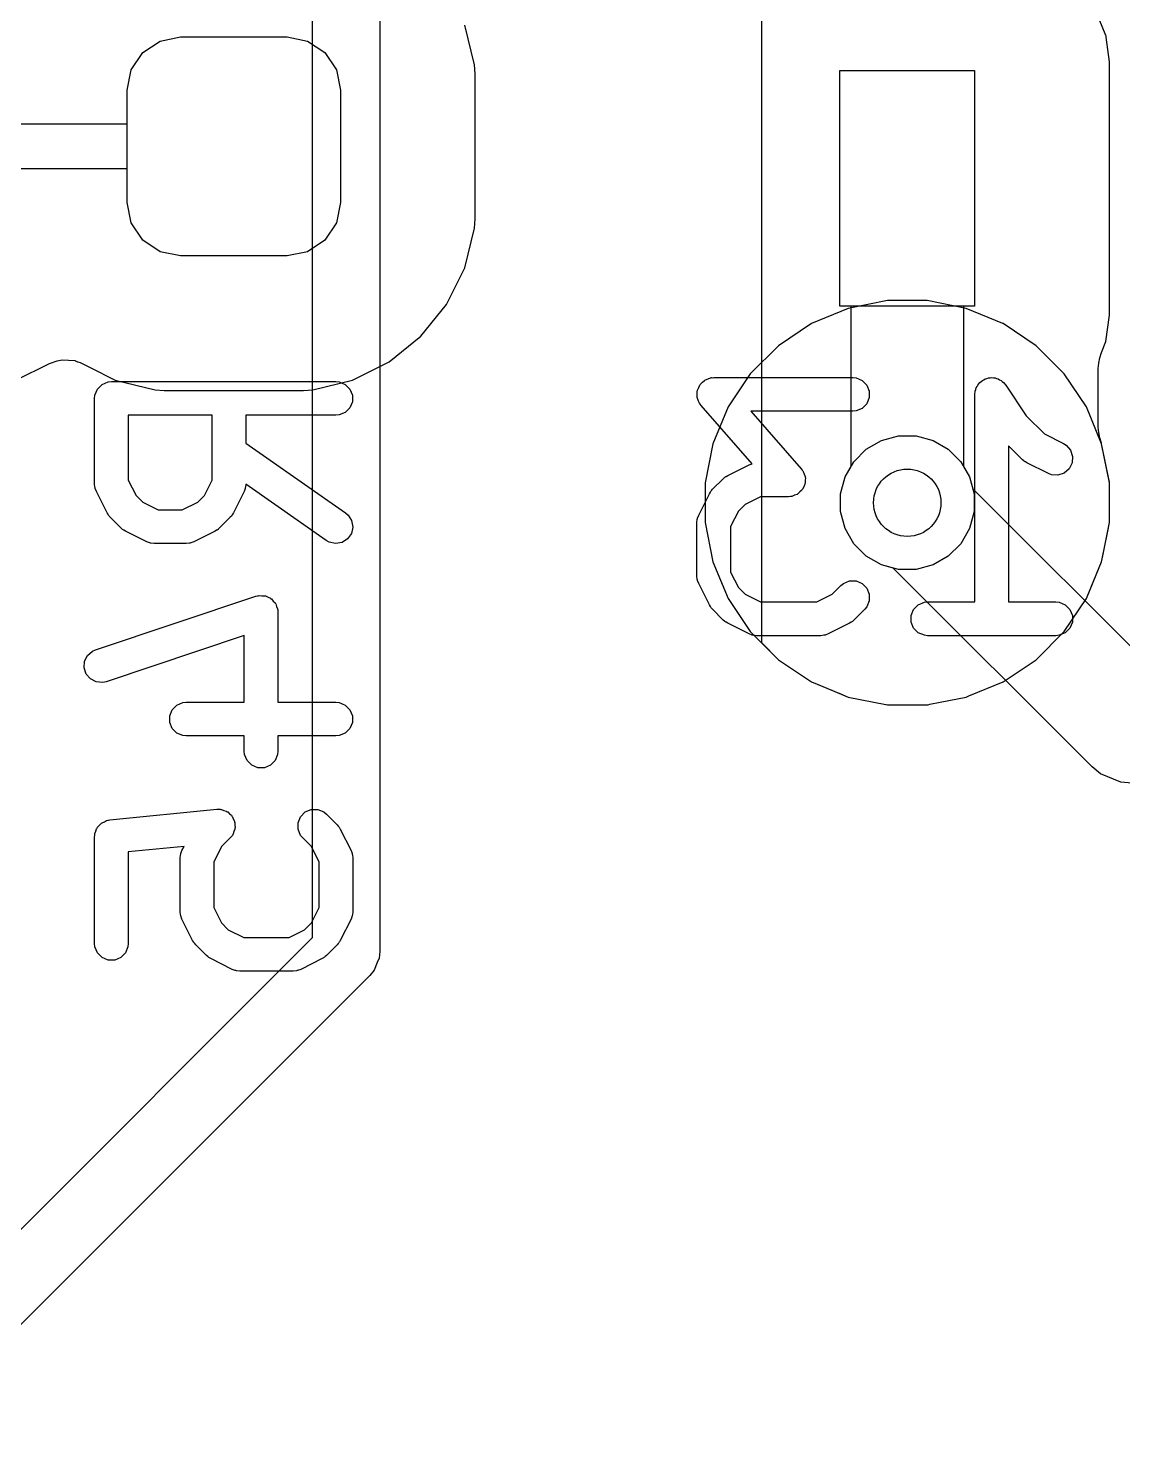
# Model space of a CAD drawing. Header units: inches. Extents: x 1.3 to 5.24, y -7.03 to -1.12.
# Drawn here: x 2.5427 to 2.7346, y -5.5784 to -5.3302 of the extents above; entities that cross this region are included whole.
import ezdxf

# ---------------------------------------------------------------- set-up
doc = ezdxf.new("R2010")
doc.units = ezdxf.units.IN
doc.header["$MEASUREMENT"] = 0
for name, color, linetype, true_color in [('B.Cu', 153, 'CONTINUOUS', 0x4d7fc4), ('B.Mask', 4, 'CONTINUOUS', 0x02ffee), ('B.Paste', 132, 'CONTINUOUS', 0x00c2c2), ('B.Silkscreen', 31, 'CONTINUOUS', 0xe8b2a7), ('F.Cu', 13, 'CONTINUOUS', 0xc83434), ('In1.Cu', 91, 'CONTINUOUS', 0x7fc87f), ('In2.Cu', 33, 'CONTINUOUS', 0xce7d2c)]:
    doc.layers.add(name, color=color, linetype=linetype, true_color=true_color)

msp = doc.modelspace()

# ---------------------------------------------------------------- linework, layer by layer
at = {"layer": 'B.Cu', "linetype": 'CONTINUOUS'}
for p, q in [((2.67126, -5.27165), (2.67126, -5.43793)), ((2.73169, -5.33143), (2.72931, -5.32568)), ((2.62097, -5.33656), (2.61924, -5.3296)), ((2.56278, -5.33443), (2.56581, -5.3324)), ((2.56581, -5.3324), (2.56939, -5.33169)), ((2.56939, -5.33169), (2.58809, -5.33169)), ((2.58809, -5.33169), (2.59167, -5.3324)), ((2.59167, -5.3324), (2.5947, -5.33443)), ((2.73171, -5.33155), (2.73169, -5.33143)), ((2.73169, -5.33143), (2.73169, -5.33143)), ((2.73169, -5.33143), (2.73169, -5.33143)), ((2.73174, -5.33174), (2.73171, -5.33155)), ((2.7323, -5.33605), (2.73174, -5.33174)), ((2.56075, -5.33747), (2.56278, -5.33443)), ((2.5947, -5.33443), (2.59673, -5.33747)), ((2.56004, -5.34104), (2.56075, -5.33747)), ((2.59673, -5.33747), (2.59744, -5.34104)), ((2.62108, -5.33817), (2.62097, -5.33656)), ((2.68504, -5.37894), (2.68504, -5.3376)), ((2.68504, -5.3376), (2.70866, -5.3376)), ((2.70866, -5.3376), (2.70866, -5.37894)), ((2.7323, -5.35794), (2.7323, -5.33605)), ((2.7323, -5.33605), (2.7323, -5.33605)), ((2.62108, -5.3636), (2.62108, -5.33817)), ((2.56004, -5.34695), (2.56004, -5.34104)), ((2.59744, -5.34104), (2.59744, -5.36073)), ((2.53839, -5.34695), (2.56004, -5.34695)), ((2.56004, -5.35482), (2.53839, -5.35482)), ((2.56004, -5.36073), (2.56004, -5.35482)), ((2.7323, -5.36512), (2.7323, -5.35794)), ((2.56075, -5.36431), (2.56004, -5.36073)), ((2.59744, -5.36073), (2.59673, -5.36431)), ((2.56278, -5.36734), (2.56075, -5.36431)), ((2.59673, -5.36431), (2.5947, -5.36734)), ((2.61924, -5.37217), (2.62097, -5.36521)), ((2.62097, -5.36521), (2.62108, -5.3636)), ((2.7323, -5.38049), (2.7323, -5.36512)), ((2.56581, -5.36937), (2.56278, -5.36734)), ((2.5947, -5.36734), (2.59167, -5.36937)), ((2.56939, -5.37008), (2.56581, -5.36937)), ((2.58809, -5.37008), (2.56939, -5.37008)), ((2.59167, -5.36937), (2.58809, -5.37008)), ((2.61605, -5.3786), (2.61924, -5.37217)), ((2.61156, -5.38419), (2.61605, -5.3786)), ((2.68701, -5.37894), (2.68504, -5.37894)), ((2.68701, -5.40701), (2.68701, -5.37894)), ((2.70866, -5.37894), (2.70669, -5.37894)), ((2.70669, -5.37894), (2.70669, -5.40701)), ((2.73169, -5.38511), (2.7323, -5.38049)), ((2.60596, -5.38869), (2.61156, -5.38419)), ((2.73089, -5.38705), (2.73169, -5.38511)), ((2.73061, -5.38797), (2.73089, -5.38705)), ((2.54048, -5.39188), (2.54642, -5.38894)), ((2.54642, -5.38894), (2.54773, -5.3885)), ((2.54773, -5.3885), (2.54863, -5.38834)), ((2.54863, -5.38834), (2.55085, -5.38847)), ((2.55085, -5.38847), (2.55091, -5.38849)), ((2.55091, -5.38849), (2.55097, -5.3885)), ((2.55097, -5.3885), (2.55134, -5.38865)), ((2.55134, -5.38865), (2.55136, -5.38865)), ((2.55136, -5.38865), (2.55138, -5.38866)), ((2.55138, -5.38866), (2.55176, -5.38881)), ((2.55176, -5.38881), (2.55352, -5.38968)), ((2.55352, -5.38968), (2.55795, -5.39188)), ((2.59953, -5.39188), (2.60596, -5.38869)), ((2.73033, -5.38984), (2.73043, -5.38889)), ((2.73033, -5.40013), (2.73033, -5.38984)), ((2.73043, -5.38889), (2.73061, -5.38797)), ((2.55795, -5.39188), (2.56491, -5.39361)), ((2.59257, -5.39361), (2.59953, -5.39188)), ((2.56491, -5.39361), (2.56491, -5.39361)), ((2.56491, -5.39361), (2.56491, -5.39361)), ((2.56491, -5.39361), (2.56652, -5.39372)), ((2.56652, -5.39372), (2.59096, -5.39372)), ((2.59096, -5.39372), (2.59257, -5.39361)), ((2.73043, -5.40108), (2.73033, -5.40013)), ((2.73061, -5.40201), (2.73043, -5.40108)), ((2.73089, -5.40292), (2.73061, -5.40201)), ((2.73091, -5.40298), (2.73089, -5.40292)), ((2.73094, -5.40304), (2.73091, -5.40298)), ((2.73229, -5.40981), (2.73094, -5.40304)), ((2.73094, -5.40304), (2.73094, -5.40304)), ((2.73094, -5.40304), (2.73094, -5.40304)), ((2.68594, -5.40887), (2.68701, -5.40701)), ((2.70669, -5.40701), (2.70776, -5.40887)), ((2.68514, -5.41184), (2.68594, -5.40887)), ((2.70776, -5.40887), (2.70856, -5.41184)), ((2.7323, -5.40989), (2.73229, -5.40981)), ((2.7323, -5.41688), (2.7323, -5.40989)), ((2.7323, -5.40989), (2.7323, -5.40989)), ((2.7323, -5.40989), (2.7323, -5.40989)), ((2.68514, -5.41493), (2.68514, -5.41184)), ((2.70856, -5.41184), (2.70856, -5.41493)), ((2.68594, -5.41791), (2.68514, -5.41493)), ((2.70856, -5.41493), (2.70776, -5.41791)), ((2.73195, -5.41867), (2.7323, -5.41688)), ((2.68748, -5.42058), (2.68594, -5.41791)), ((2.70776, -5.41791), (2.70622, -5.42058)), ((2.73103, -5.42326), (2.73195, -5.41867)), ((2.73195, -5.41867), (2.73195, -5.41867)), ((2.68966, -5.42276), (2.68748, -5.42058)), ((2.70622, -5.42058), (2.70404, -5.42276)), ((2.69233, -5.4243), (2.68966, -5.42276)), ((2.69531, -5.4251), (2.69233, -5.4243)), ((2.70137, -5.4243), (2.69839, -5.4251)), ((2.70404, -5.42276), (2.70137, -5.4243)), ((2.72916, -5.42802), (2.73094, -5.42373)), ((2.73094, -5.42373), (2.73099, -5.4235)), ((2.73094, -5.42373), (2.73094, -5.42373)), ((2.73094, -5.42373), (2.73094, -5.42373)), ((2.73099, -5.4235), (2.73103, -5.42326)), ((2.69839, -5.4251), (2.69531, -5.4251)), ((2.72827, -5.43018), (2.72916, -5.42802)), ((2.72439, -5.43599), (2.72827, -5.43018)), ((2.71945, -5.44092), (2.72439, -5.43599)), ((2.67126, -5.43793), (2.67425, -5.44092)), ((2.67425, -5.44092), (2.67425, -5.44092)), ((2.67425, -5.44092), (2.67425, -5.44092)), ((2.67425, -5.44092), (2.68006, -5.4448)), ((2.71364, -5.4448), (2.71945, -5.44092)), ((2.68006, -5.4448), (2.68006, -5.4448)), ((2.68006, -5.4448), (2.68063, -5.44504)), ((2.68063, -5.44504), (2.68485, -5.44679)), ((2.68485, -5.44679), (2.68485, -5.44679)), ((2.68485, -5.44679), (2.6849, -5.44681)), ((2.6849, -5.44681), (2.68651, -5.44748)), ((2.70763, -5.44729), (2.71364, -5.4448)), ((2.71364, -5.4448), (2.71364, -5.4448)), ((2.71364, -5.4448), (2.71364, -5.4448)), ((2.68651, -5.44748), (2.68651, -5.44748)), ((2.68651, -5.44748), (2.68651, -5.44748)), ((2.68651, -5.44748), (2.69306, -5.44878)), ((2.69306, -5.44878), (2.69317, -5.44881)), ((2.69317, -5.44881), (2.69336, -5.44884)), ((2.69336, -5.44884), (2.70034, -5.44884)), ((2.70034, -5.44884), (2.7005, -5.44884)), ((2.7005, -5.44884), (2.70081, -5.44874)), ((2.70081, -5.44874), (2.70263, -5.44838)), ((2.70263, -5.44838), (2.70719, -5.44748)), ((2.70263, -5.44838), (2.70263, -5.44838)), ((2.70719, -5.44748), (2.70732, -5.44742)), ((2.70719, -5.44748), (2.70719, -5.44748)), ((2.70719, -5.44748), (2.70719, -5.44748)), ((2.70719, -5.44748), (2.70719, -5.44748)), ((2.70719, -5.44748), (2.70719, -5.44748)), ((2.70732, -5.44742), (2.70763, -5.44729)), ((2.70763, -5.44729), (2.70763, -5.44729))]:
    msp.add_line(p, q, dxfattribs=at)
at = {"layer": 'B.Cu'}
msp.add_circle((2.69685, -5.41339), 0.00591, dxfattribs=at)
at = {"layer": 'B.Mask', "linetype": 'CONTINUOUS'}
for p, q in [((2.56278, -5.33443), (2.56581, -5.3324)), ((2.56581, -5.3324), (2.56939, -5.33169)), ((2.56939, -5.33169), (2.58809, -5.33169)), ((2.58809, -5.33169), (2.59167, -5.3324)), ((2.59167, -5.3324), (2.5947, -5.33443)), ((2.56075, -5.33747), (2.56278, -5.33443)), ((2.5947, -5.33443), (2.59673, -5.33747)), ((2.56004, -5.34104), (2.56075, -5.33747)), ((2.59673, -5.33747), (2.59744, -5.34104)), ((2.68504, -5.37894), (2.68504, -5.3376)), ((2.68504, -5.3376), (2.70866, -5.3376)), ((2.70866, -5.3376), (2.70866, -5.37894)), ((2.56004, -5.36073), (2.56004, -5.34104)), ((2.59744, -5.34104), (2.59744, -5.36073)), ((2.56075, -5.36431), (2.56004, -5.36073)), ((2.59744, -5.36073), (2.59673, -5.36431)), ((2.56278, -5.36734), (2.56075, -5.36431)), ((2.59673, -5.36431), (2.5947, -5.36734)), ((2.56581, -5.36937), (2.56278, -5.36734)), ((2.5947, -5.36734), (2.59167, -5.36937)), ((2.56939, -5.37008), (2.56581, -5.36937)), ((2.58809, -5.37008), (2.56939, -5.37008)), ((2.59167, -5.36937), (2.58809, -5.37008)), ((2.70866, -5.37894), (2.68504, -5.37894))]:
    msp.add_line(p, q, dxfattribs=at)
at = {"layer": 'B.Paste', "linetype": 'CONTINUOUS'}
for p, q in [((2.56278, -5.33443), (2.56581, -5.3324)), ((2.56581, -5.3324), (2.56939, -5.33169)), ((2.56939, -5.33169), (2.58809, -5.33169)), ((2.58809, -5.33169), (2.59167, -5.3324)), ((2.59167, -5.3324), (2.5947, -5.33443)), ((2.56075, -5.33747), (2.56278, -5.33443)), ((2.5947, -5.33443), (2.59673, -5.33747)), ((2.56004, -5.34104), (2.56075, -5.33747)), ((2.59673, -5.33747), (2.59744, -5.34104)), ((2.68504, -5.37894), (2.68504, -5.3376)), ((2.68504, -5.3376), (2.70866, -5.3376)), ((2.70866, -5.3376), (2.70866, -5.37894)), ((2.56004, -5.36073), (2.56004, -5.34104)), ((2.59744, -5.34104), (2.59744, -5.36073)), ((2.56075, -5.36431), (2.56004, -5.36073)), ((2.59744, -5.36073), (2.59673, -5.36431)), ((2.56278, -5.36734), (2.56075, -5.36431)), ((2.59673, -5.36431), (2.5947, -5.36734)), ((2.56581, -5.36937), (2.56278, -5.36734)), ((2.5947, -5.36734), (2.59167, -5.36937)), ((2.56939, -5.37008), (2.56581, -5.36937)), ((2.58809, -5.37008), (2.56939, -5.37008)), ((2.59167, -5.36937), (2.58809, -5.37008)), ((2.70866, -5.37894), (2.68504, -5.37894))]:
    msp.add_line(p, q, dxfattribs=at)
at = {"layer": 'B.Silkscreen', "linetype": 'CONTINUOUS'}
for p, q in [((2.55564, -5.39265), (2.5567, -5.39221)), ((2.5567, -5.39221), (2.55728, -5.39215)), ((2.55728, -5.39215), (2.59665, -5.39215)), ((2.59665, -5.39215), (2.59722, -5.39221)), ((2.59722, -5.39221), (2.59829, -5.39265)), ((2.66053, -5.39267), (2.66058, -5.39258)), ((2.66058, -5.39258), (2.66094, -5.39227)), ((2.66094, -5.39227), (2.66128, -5.39193)), ((2.66128, -5.39193), (2.66137, -5.39189)), ((2.66137, -5.39189), (2.66144, -5.39182)), ((2.66144, -5.39182), (2.6619, -5.39167)), ((2.6619, -5.39167), (2.66234, -5.39149)), ((2.66234, -5.39149), (2.66248, -5.39147)), ((2.66248, -5.39147), (2.66254, -5.39145)), ((2.66254, -5.39145), (2.66261, -5.39146)), ((2.66261, -5.39146), (2.66292, -5.39143)), ((2.66292, -5.39143), (2.68729, -5.39143)), ((2.68729, -5.39143), (2.68787, -5.39149)), ((2.68787, -5.39149), (2.68893, -5.39193)), ((2.68893, -5.39193), (2.68974, -5.39274)), ((2.70921, -5.39274), (2.70941, -5.39254)), ((2.70941, -5.39254), (2.70958, -5.39229)), ((2.70958, -5.39229), (2.70982, -5.39213)), ((2.70982, -5.39213), (2.71002, -5.39193)), ((2.71002, -5.39193), (2.71029, -5.39182)), ((2.71029, -5.39182), (2.71053, -5.39165)), ((2.71053, -5.39165), (2.71082, -5.3916)), ((2.71082, -5.3916), (2.71108, -5.39149)), ((2.71108, -5.39149), (2.71138, -5.39149)), ((2.71138, -5.39149), (2.71166, -5.39143)), ((2.71166, -5.39143), (2.71195, -5.39149)), ((2.71195, -5.39149), (2.71224, -5.39149)), ((2.71224, -5.39149), (2.71251, -5.3916)), ((2.71251, -5.3916), (2.71279, -5.39166)), ((2.71279, -5.39166), (2.71303, -5.39182)), ((2.71303, -5.39182), (2.7133, -5.39193)), ((2.7133, -5.39193), (2.71351, -5.39213)), ((2.71351, -5.39213), (2.71375, -5.3923)), ((2.71375, -5.3923), (2.71411, -5.39274)), ((2.55432, -5.39511), (2.55438, -5.39453)), ((2.55438, -5.39453), (2.55482, -5.39347)), ((2.55482, -5.39347), (2.55564, -5.39265)), ((2.59829, -5.39265), (2.5991, -5.39347)), ((2.5991, -5.39347), (2.59954, -5.39453)), ((2.59954, -5.39453), (2.59954, -5.39568)), ((2.65999, -5.39476), (2.66002, -5.39429)), ((2.66002, -5.39486), (2.65999, -5.39476)), ((2.66002, -5.39381), (2.66006, -5.39371)), ((2.66002, -5.39429), (2.66002, -5.39381)), ((2.66002, -5.39496), (2.66002, -5.39486)), ((2.6602, -5.3954), (2.66002, -5.39496)), ((2.66006, -5.39371), (2.66007, -5.39362)), ((2.66007, -5.39362), (2.66028, -5.39319)), ((2.66028, -5.39319), (2.66046, -5.39274)), ((2.66046, -5.39274), (2.66053, -5.39267)), ((2.68974, -5.39274), (2.69019, -5.39381)), ((2.69019, -5.39496), (2.68974, -5.39602)), ((2.69019, -5.39381), (2.69019, -5.39496)), ((2.70871, -5.39438), (2.70877, -5.39381)), ((2.70871, -5.4308), (2.70871, -5.39438)), ((2.70871, -5.39438), (2.70871, -5.39438)), ((2.70871, -5.39438), (2.70871, -5.39438)), ((2.70871, -5.39438), (2.70871, -5.39438)), ((2.70877, -5.39381), (2.70888, -5.39354)), ((2.70888, -5.39354), (2.70893, -5.39325)), ((2.70893, -5.39325), (2.7091, -5.39301)), ((2.7091, -5.39301), (2.70921, -5.39274)), ((2.71411, -5.39274), (2.71412, -5.39274)), ((2.71412, -5.39274), (2.71412, -5.39274)), ((2.71412, -5.39274), (2.71412, -5.39274)), ((2.71412, -5.39274), (2.71771, -5.39813)), ((2.55432, -5.4101), (2.55432, -5.39511)), ((2.59829, -5.39756), (2.59722, -5.398)), ((2.5991, -5.39675), (2.59829, -5.39756)), ((2.59954, -5.39568), (2.5991, -5.39675)), ((2.66036, -5.39586), (2.6602, -5.3954)), ((2.66044, -5.39597), (2.66036, -5.39586)), ((2.66046, -5.39602), (2.66044, -5.39597)), ((2.66052, -5.39608), (2.66046, -5.39602)), ((2.66069, -5.39633), (2.66052, -5.39608)), ((2.66963, -5.40654), (2.66069, -5.39633)), ((2.68729, -5.39734), (2.66942, -5.39734)), ((2.66942, -5.39734), (2.67826, -5.40744)), ((2.68787, -5.39728), (2.68729, -5.39734)), ((2.68893, -5.39684), (2.68787, -5.39728)), ((2.68974, -5.39602), (2.68893, -5.39684)), ((2.57495, -5.39806), (2.56023, -5.39806)), ((2.56023, -5.39806), (2.56023, -5.40941)), ((2.57495, -5.40941), (2.57495, -5.39806)), ((2.59665, -5.39806), (2.58085, -5.39806)), ((2.58085, -5.39806), (2.58085, -5.40294)), ((2.59722, -5.398), (2.59665, -5.39806)), ((2.71771, -5.39813), (2.72091, -5.40133)), ((2.72091, -5.40133), (2.72423, -5.40299)), ((2.58085, -5.40294), (2.59834, -5.41519)), ((2.71707, -5.40584), (2.71461, -5.40339)), ((2.71461, -5.40339), (2.71461, -5.4308)), ((2.72423, -5.40299), (2.72472, -5.4033)), ((2.72472, -5.4033), (2.72547, -5.40417)), ((2.72547, -5.40417), (2.72584, -5.40526)), ((2.66535, -5.40861), (2.6691, -5.40674)), ((2.6691, -5.40674), (2.66963, -5.40654)), ((2.67826, -5.40744), (2.67844, -5.40769)), ((2.7173, -5.40603), (2.71707, -5.40584)), ((2.71735, -5.40609), (2.7173, -5.40603)), ((2.71744, -5.40614), (2.71735, -5.40609)), ((2.71752, -5.40621), (2.71744, -5.40614)), ((2.71759, -5.40624), (2.71752, -5.40621)), ((2.71784, -5.4064), (2.71759, -5.40624)), ((2.72159, -5.40827), (2.71784, -5.4064)), ((2.72524, -5.40744), (2.72437, -5.4082)), ((2.72576, -5.40641), (2.72524, -5.40744)), ((2.72584, -5.40526), (2.72576, -5.40641)), ((2.56023, -5.40941), (2.56158, -5.41211)), ((2.5736, -5.41211), (2.57495, -5.40941)), ((2.6627, -5.41104), (2.66458, -5.40917)), ((2.66458, -5.40917), (2.66481, -5.40898)), ((2.66481, -5.40898), (2.66486, -5.40892)), ((2.66486, -5.40892), (2.66495, -5.40887)), ((2.66495, -5.40887), (2.66503, -5.4088)), ((2.66503, -5.4088), (2.6651, -5.40877)), ((2.6651, -5.40877), (2.66535, -5.40861)), ((2.67844, -5.40769), (2.6785, -5.40774)), ((2.6785, -5.40774), (2.67852, -5.40779)), ((2.67852, -5.40779), (2.6786, -5.40791)), ((2.6786, -5.40791), (2.67875, -5.40836)), ((2.67875, -5.40836), (2.67894, -5.4088)), ((2.67894, -5.40996), (2.6789, -5.41005)), ((2.67894, -5.4088), (2.67894, -5.4089)), ((2.67894, -5.4089), (2.67897, -5.409)), ((2.67897, -5.409), (2.67894, -5.40948)), ((2.67894, -5.40948), (2.67894, -5.40996)), ((2.72213, -5.40848), (2.72159, -5.40827)), ((2.72328, -5.40856), (2.72213, -5.40848)), ((2.72437, -5.4082), (2.72328, -5.40856)), ((2.55438, -5.41068), (2.55432, -5.4101)), ((2.55442, -5.41078), (2.55438, -5.41068)), ((2.55443, -5.41088), (2.55442, -5.41078)), ((2.55464, -5.41143), (2.55443, -5.41088)), ((2.55651, -5.41517), (2.55464, -5.41143)), ((2.56158, -5.41211), (2.56277, -5.4133)), ((2.5724, -5.4133), (2.5736, -5.41211)), ((2.58054, -5.41143), (2.57866, -5.41517)), ((2.58075, -5.41088), (2.58054, -5.41143)), ((2.58079, -5.41068), (2.58075, -5.41078)), ((2.58075, -5.41078), (2.58075, -5.41088)), ((2.58085, -5.41015), (2.58079, -5.41068)), ((2.59495, -5.42002), (2.58085, -5.41015)), ((2.66028, -5.41556), (2.66215, -5.41181)), ((2.66215, -5.41181), (2.66231, -5.41156)), ((2.66231, -5.41156), (2.66234, -5.41149)), ((2.66234, -5.41149), (2.6624, -5.41141)), ((2.6624, -5.41141), (2.66246, -5.41132)), ((2.66246, -5.41132), (2.66252, -5.41127)), ((2.66252, -5.41127), (2.6627, -5.41104)), ((2.67111, -5.41233), (2.66842, -5.41368)), ((2.67604, -5.41233), (2.67111, -5.41233)), ((2.67635, -5.4123), (2.67604, -5.41233)), ((2.67642, -5.41231), (2.67635, -5.4123)), ((2.67648, -5.41229), (2.67642, -5.41231)), ((2.67662, -5.41228), (2.67648, -5.41229)), ((2.67706, -5.41209), (2.67662, -5.41228)), ((2.67751, -5.41194), (2.67706, -5.41209)), ((2.67759, -5.41187), (2.67751, -5.41194)), ((2.67768, -5.41184), (2.67759, -5.41187)), ((2.67802, -5.4115), (2.67768, -5.41184)), ((2.67838, -5.41118), (2.67802, -5.4115)), ((2.67843, -5.41109), (2.67838, -5.41118)), ((2.6785, -5.41102), (2.67843, -5.41109)), ((2.67868, -5.41058), (2.6785, -5.41102)), ((2.67889, -5.41015), (2.67868, -5.41058)), ((2.6789, -5.41005), (2.67889, -5.41015)), ((2.56277, -5.4133), (2.56547, -5.41465)), ((2.56547, -5.41465), (2.5697, -5.41465)), ((2.5697, -5.41465), (2.5724, -5.4133)), ((2.66722, -5.41488), (2.66587, -5.41758)), ((2.66842, -5.41368), (2.66722, -5.41488)), ((2.55667, -5.41542), (2.55651, -5.41517)), ((2.5567, -5.41549), (2.55667, -5.41542)), ((2.55676, -5.41558), (2.5567, -5.41549)), ((2.55682, -5.41566), (2.55676, -5.41558)), ((2.55688, -5.41572), (2.55682, -5.41566)), ((2.55706, -5.41594), (2.55688, -5.41572)), ((2.55894, -5.41782), (2.55706, -5.41594)), ((2.57811, -5.41594), (2.57624, -5.41782)), ((2.5783, -5.41572), (2.57811, -5.41594)), ((2.57836, -5.41566), (2.5783, -5.41572)), ((2.57841, -5.41558), (2.57836, -5.41566)), ((2.57848, -5.41549), (2.57841, -5.41558)), ((2.57851, -5.41542), (2.57848, -5.41549)), ((2.57866, -5.41517), (2.57851, -5.41542)), ((2.59834, -5.41519), (2.59878, -5.41556)), ((2.59878, -5.41556), (2.5994, -5.41653)), ((2.5994, -5.41653), (2.5996, -5.41767)), ((2.65996, -5.41688), (2.66002, -5.4163)), ((2.65996, -5.42625), (2.65996, -5.41688)), ((2.66002, -5.4163), (2.66006, -5.41621)), ((2.66006, -5.41621), (2.66007, -5.4161)), ((2.66007, -5.4161), (2.66028, -5.41556)), ((2.55916, -5.418), (2.55894, -5.41782)), ((2.55922, -5.41806), (2.55916, -5.418)), ((2.5593, -5.41812), (2.55922, -5.41806)), ((2.55939, -5.41818), (2.5593, -5.41812)), ((2.55946, -5.41821), (2.55939, -5.41818)), ((2.55971, -5.41837), (2.55946, -5.41821)), ((2.56345, -5.42025), (2.55971, -5.41837)), ((2.57547, -5.41837), (2.57172, -5.42025)), ((2.57572, -5.41821), (2.57547, -5.41837)), ((2.57579, -5.41818), (2.57572, -5.41821)), ((2.57587, -5.41812), (2.57579, -5.41818)), ((2.57596, -5.41806), (2.57587, -5.41812)), ((2.57601, -5.418), (2.57596, -5.41806)), ((2.57624, -5.41782), (2.57601, -5.418)), ((2.59869, -5.41974), (2.59772, -5.42036)), ((2.59935, -5.41879), (2.59869, -5.41974)), ((2.5996, -5.41767), (2.59935, -5.41879)), ((2.66587, -5.41758), (2.66587, -5.42556)), ((2.564, -5.42045), (2.56345, -5.42025)), ((2.5641, -5.42046), (2.564, -5.42045)), ((2.5642, -5.4205), (2.5641, -5.42046)), ((2.56478, -5.42056), (2.5642, -5.4205)), ((2.5704, -5.42056), (2.56478, -5.42056)), ((2.57098, -5.4205), (2.5704, -5.42056)), ((2.57107, -5.42046), (2.57098, -5.4205)), ((2.57118, -5.42045), (2.57107, -5.42046)), ((2.57172, -5.42025), (2.57118, -5.42045)), ((2.59546, -5.42031), (2.59495, -5.42002)), ((2.59658, -5.42056), (2.59546, -5.42031)), ((2.59772, -5.42036), (2.59658, -5.42056)), ((2.66002, -5.42683), (2.65996, -5.42625)), ((2.66006, -5.42693), (2.66002, -5.42683)), ((2.66007, -5.42703), (2.66006, -5.42693)), ((2.66028, -5.42757), (2.66007, -5.42703)), ((2.66587, -5.42556), (2.66722, -5.42825)), ((2.68565, -5.42755), (2.68671, -5.42711)), ((2.68671, -5.42711), (2.68787, -5.42711)), ((2.68787, -5.42711), (2.68893, -5.42755)), ((2.55447, -5.43917), (2.58259, -5.4298)), ((2.58259, -5.4298), (2.58287, -5.42974)), ((2.58287, -5.42974), (2.58295, -5.42971)), ((2.58295, -5.42971), (2.58301, -5.42971)), ((2.58301, -5.42971), (2.58315, -5.42967)), ((2.58315, -5.42967), (2.58363, -5.42971)), ((2.58363, -5.42971), (2.5841, -5.42971)), ((2.5841, -5.42971), (2.5842, -5.42975)), ((2.5842, -5.42975), (2.5843, -5.42975)), ((2.5843, -5.42975), (2.58473, -5.42997)), ((2.66215, -5.43132), (2.66028, -5.42757)), ((2.66722, -5.42825), (2.66842, -5.42945)), ((2.66842, -5.42945), (2.67111, -5.4308)), ((2.68097, -5.4308), (2.68367, -5.42945)), ((2.68367, -5.42945), (2.6852, -5.42792)), ((2.6852, -5.42792), (2.68565, -5.42755)), ((2.68893, -5.42755), (2.68974, -5.42836)), ((2.68974, -5.42836), (2.69019, -5.42943)), ((2.69019, -5.42943), (2.69019, -5.43058)), ((2.58473, -5.42997), (2.58516, -5.43015)), ((2.58516, -5.43015), (2.58524, -5.43022)), ((2.58524, -5.43022), (2.58533, -5.43027)), ((2.58533, -5.43027), (2.58564, -5.43063)), ((2.58564, -5.43063), (2.58598, -5.43096)), ((2.58598, -5.43096), (2.58602, -5.43106)), ((2.58602, -5.43106), (2.58609, -5.43114)), ((2.58609, -5.43114), (2.58624, -5.43159)), ((2.58624, -5.43159), (2.58642, -5.43203)), ((2.58642, -5.43203), (2.58643, -5.43218)), ((2.58643, -5.43218), (2.58645, -5.43223)), ((2.58645, -5.43223), (2.58645, -5.43231)), ((2.58645, -5.43231), (2.58648, -5.4326)), ((2.66231, -5.43157), (2.66215, -5.43132)), ((2.66234, -5.43164), (2.66231, -5.43157)), ((2.6624, -5.43172), (2.66234, -5.43164)), ((2.66246, -5.43181), (2.6624, -5.43172)), ((2.66252, -5.43186), (2.66246, -5.43181)), ((2.6627, -5.43209), (2.66252, -5.43186)), ((2.66458, -5.43397), (2.6627, -5.43209)), ((2.67111, -5.4308), (2.68097, -5.4308)), ((2.68938, -5.43209), (2.6875, -5.43397)), ((2.68974, -5.43164), (2.68938, -5.43209)), ((2.69019, -5.43058), (2.68974, -5.43164)), ((2.69752, -5.43318), (2.69796, -5.43211)), ((2.69796, -5.43211), (2.69877, -5.4313)), ((2.69877, -5.4313), (2.69984, -5.43086)), ((2.69984, -5.43086), (2.70041, -5.4308)), ((2.70041, -5.4308), (2.70871, -5.4308)), ((2.71461, -5.4308), (2.72291, -5.4308)), ((2.72291, -5.4308), (2.72349, -5.43086)), ((2.72349, -5.43086), (2.72455, -5.4313)), ((2.72455, -5.4313), (2.72536, -5.43211)), ((2.72536, -5.43211), (2.72581, -5.43318)), ((2.58648, -5.4326), (2.58648, -5.4484)), ((2.66481, -5.43415), (2.66458, -5.43397)), ((2.66486, -5.43421), (2.66481, -5.43415)), ((2.66495, -5.43427), (2.66486, -5.43421)), ((2.66503, -5.43433), (2.66495, -5.43427)), ((2.6651, -5.43436), (2.66503, -5.43433)), ((2.66535, -5.43452), (2.6651, -5.43436)), ((2.6691, -5.43639), (2.66535, -5.43452)), ((2.68673, -5.43452), (2.68299, -5.43639)), ((2.68698, -5.43436), (2.68673, -5.43452)), ((2.68705, -5.43433), (2.68698, -5.43436)), ((2.68714, -5.43427), (2.68705, -5.43433)), ((2.68722, -5.43421), (2.68714, -5.43427)), ((2.68728, -5.43415), (2.68722, -5.43421)), ((2.6875, -5.43397), (2.68728, -5.43415)), ((2.69752, -5.43433), (2.69752, -5.43318)), ((2.69796, -5.43539), (2.69752, -5.43433)), ((2.72581, -5.43433), (2.72536, -5.43539)), ((2.72581, -5.43318), (2.72581, -5.43433)), ((2.58057, -5.4367), (2.55634, -5.44478)), ((2.58057, -5.4484), (2.58057, -5.4367)), ((2.66964, -5.4366), (2.6691, -5.43639)), ((2.66974, -5.43661), (2.66964, -5.4366)), ((2.66984, -5.43665), (2.66974, -5.43661)), ((2.67042, -5.43671), (2.66984, -5.43665)), ((2.68166, -5.43671), (2.67042, -5.43671)), ((2.68224, -5.43665), (2.68166, -5.43671)), ((2.68234, -5.43661), (2.68224, -5.43665)), ((2.68244, -5.4366), (2.68234, -5.43661)), ((2.68299, -5.43639), (2.68244, -5.4366)), ((2.69877, -5.43621), (2.69796, -5.43539)), ((2.69984, -5.43665), (2.69877, -5.43621)), ((2.70041, -5.43671), (2.69984, -5.43665)), ((2.72291, -5.43671), (2.70041, -5.43671)), ((2.72349, -5.43665), (2.72291, -5.43671)), ((2.72455, -5.43621), (2.72349, -5.43665)), ((2.72536, -5.43539), (2.72455, -5.43621)), ((2.55307, -5.44017), (2.55394, -5.43941)), ((2.55394, -5.43941), (2.55447, -5.43917)), ((2.55247, -5.44235), (2.55255, -5.4412)), ((2.55255, -5.4412), (2.55307, -5.44017)), ((2.55284, -5.44344), (2.55247, -5.44235)), ((2.55359, -5.44431), (2.55284, -5.44344)), ((2.55462, -5.44482), (2.55359, -5.44431)), ((2.55577, -5.44491), (2.55462, -5.44482)), ((2.55634, -5.44478), (2.55577, -5.44491)), ((2.56794, -5.44971), (2.56876, -5.44889)), ((2.56876, -5.44889), (2.56982, -5.44845)), ((2.56982, -5.44845), (2.5704, -5.4484)), ((2.5704, -5.4484), (2.58057, -5.4484)), ((2.58648, -5.4484), (2.59665, -5.4484)), ((2.59665, -5.4484), (2.59722, -5.44845)), ((2.59722, -5.44845), (2.59829, -5.44889)), ((2.59829, -5.44889), (2.5991, -5.44971)), ((2.5675, -5.45077), (2.56794, -5.44971)), ((2.5675, -5.45193), (2.5675, -5.45077)), ((2.56794, -5.45299), (2.5675, -5.45193)), ((2.5991, -5.44971), (2.59954, -5.45077)), ((2.59954, -5.45193), (2.5991, -5.45299)), ((2.59954, -5.45077), (2.59954, -5.45193)), ((2.56876, -5.4538), (2.56794, -5.45299)), ((2.56982, -5.45425), (2.56876, -5.4538)), ((2.5704, -5.4543), (2.56982, -5.45425)), ((2.58057, -5.4543), (2.5704, -5.4543)), ((2.58057, -5.45697), (2.58057, -5.4543)), ((2.59665, -5.4543), (2.58648, -5.4543)), ((2.58648, -5.4543), (2.58648, -5.45697)), ((2.59722, -5.45425), (2.59665, -5.4543)), ((2.59829, -5.4538), (2.59722, -5.45425)), ((2.5991, -5.45299), (2.59829, -5.4538)), ((2.58063, -5.45755), (2.58057, -5.45697)), ((2.58648, -5.45697), (2.58642, -5.45755)), ((2.58107, -5.45861), (2.58063, -5.45755)), ((2.58188, -5.45943), (2.58107, -5.45861)), ((2.58295, -5.45987), (2.58188, -5.45943)), ((2.58516, -5.45943), (2.5841, -5.45987)), ((2.58598, -5.45861), (2.58516, -5.45943)), ((2.58642, -5.45755), (2.58598, -5.45861)), ((2.5841, -5.45987), (2.58295, -5.45987)), ((2.55553, -5.46962), (2.55564, -5.46952)), ((2.55564, -5.46952), (2.55603, -5.46935)), ((2.55603, -5.46935), (2.55641, -5.46915)), ((2.55641, -5.46915), (2.55663, -5.4691)), ((2.55663, -5.4691), (2.5567, -5.46908)), ((2.5567, -5.46908), (2.55677, -5.46908)), ((2.55677, -5.46908), (2.55698, -5.46903)), ((2.55698, -5.46903), (2.57573, -5.46716)), ((2.57573, -5.46716), (2.57631, -5.46716)), ((2.57631, -5.46716), (2.57645, -5.4672)), ((2.57645, -5.4672), (2.5766, -5.4672)), ((2.5766, -5.4672), (2.577, -5.46737)), ((2.577, -5.46737), (2.57741, -5.46749)), ((2.57741, -5.46749), (2.57753, -5.46759)), ((2.57753, -5.46759), (2.57766, -5.46764)), ((2.57766, -5.46764), (2.57797, -5.46795)), ((2.57797, -5.46795), (2.5783, -5.46822)), ((2.5783, -5.46822), (2.57837, -5.46835)), ((2.57837, -5.46835), (2.57848, -5.46846)), ((2.57848, -5.46846), (2.57864, -5.46886)), ((2.57864, -5.46886), (2.57885, -5.46924)), ((2.57885, -5.46924), (2.57886, -5.46938)), ((2.57886, -5.46938), (2.57892, -5.46952)), ((2.57892, -5.46952), (2.57892, -5.46995)), ((2.59, -5.46952), (2.59044, -5.46846)), ((2.59, -5.47067), (2.59, -5.46952)), ((2.59044, -5.46846), (2.59126, -5.46764)), ((2.59126, -5.46764), (2.59232, -5.4672)), ((2.59232, -5.4672), (2.59347, -5.4672)), ((2.59347, -5.4672), (2.59454, -5.46764)), ((2.59454, -5.46764), (2.59498, -5.46801)), ((2.59498, -5.46801), (2.59686, -5.46988)), ((2.55432, -5.47197), (2.55434, -5.47176)), ((2.55432, -5.49072), (2.55432, -5.47197)), ((2.55434, -5.47169), (2.55436, -5.47162)), ((2.55434, -5.47176), (2.55434, -5.47169)), ((2.55436, -5.47162), (2.55438, -5.4714)), ((2.55438, -5.4714), (2.55455, -5.471)), ((2.55455, -5.471), (2.55467, -5.47058)), ((2.55467, -5.47058), (2.55476, -5.47047)), ((2.55476, -5.47047), (2.55482, -5.47033)), ((2.55482, -5.47033), (2.55513, -5.47003)), ((2.55513, -5.47003), (2.5554, -5.46969)), ((2.5554, -5.46969), (2.55553, -5.46962)), ((2.57848, -5.47174), (2.57811, -5.47219)), ((2.57854, -5.4716), (2.57848, -5.47174)), ((2.57863, -5.47149), (2.57854, -5.4716)), ((2.57875, -5.47107), (2.57863, -5.47149)), ((2.57892, -5.47067), (2.57875, -5.47107)), ((2.57892, -5.46995), (2.57896, -5.47038)), ((2.57896, -5.47038), (2.57892, -5.47052)), ((2.57892, -5.47052), (2.57892, -5.47067)), ((2.59044, -5.47174), (2.59, -5.47067)), ((2.59081, -5.47219), (2.59044, -5.47174)), ((2.59686, -5.46988), (2.59705, -5.47011)), ((2.59705, -5.47011), (2.5971, -5.47016)), ((2.5971, -5.47016), (2.59716, -5.47025)), ((2.59716, -5.47025), (2.59723, -5.47033)), ((2.59723, -5.47033), (2.59726, -5.4704)), ((2.59726, -5.4704), (2.59741, -5.47065)), ((2.59741, -5.47065), (2.59929, -5.4744)), ((2.57, -5.47367), (2.56023, -5.47464)), ((2.56943, -5.47494), (2.56963, -5.4744)), ((2.56963, -5.4744), (2.57, -5.47367)), ((2.57658, -5.47372), (2.57523, -5.47642)), ((2.57811, -5.47219), (2.57658, -5.47372)), ((2.59234, -5.47372), (2.59081, -5.47219)), ((2.59369, -5.47642), (2.59234, -5.47372)), ((2.59929, -5.4744), (2.59949, -5.47494)), ((2.56023, -5.47464), (2.56023, -5.49072)), ((2.56932, -5.47572), (2.56938, -5.47515)), ((2.56932, -5.4851), (2.56932, -5.47572)), ((2.56938, -5.47515), (2.56942, -5.47505)), ((2.56942, -5.47505), (2.56943, -5.47494)), ((2.57523, -5.47642), (2.57523, -5.4844)), ((2.59369, -5.4844), (2.59369, -5.47642)), ((2.59949, -5.47494), (2.5995, -5.47505)), ((2.5995, -5.47505), (2.59954, -5.47515)), ((2.59954, -5.47515), (2.5996, -5.47572)), ((2.5996, -5.47572), (2.5996, -5.4851)), ((2.57523, -5.4844), (2.57658, -5.4871)), ((2.59234, -5.4871), (2.59369, -5.4844)), ((2.56938, -5.48567), (2.56932, -5.4851)), ((2.56942, -5.48577), (2.56938, -5.48567)), ((2.56943, -5.48588), (2.56942, -5.48577)), ((2.56963, -5.48642), (2.56943, -5.48588)), ((2.57151, -5.49017), (2.56963, -5.48642)), ((2.59929, -5.48642), (2.59741, -5.49017)), ((2.59949, -5.48588), (2.59929, -5.48642)), ((2.5995, -5.48577), (2.59949, -5.48588)), ((2.59954, -5.48567), (2.5995, -5.48577)), ((2.5996, -5.4851), (2.59954, -5.48567)), ((2.57658, -5.4871), (2.57777, -5.48829)), ((2.57777, -5.48829), (2.58047, -5.48964)), ((2.58845, -5.48964), (2.59115, -5.48829)), ((2.59115, -5.48829), (2.59234, -5.4871)), ((2.55438, -5.4913), (2.55432, -5.49072)), ((2.55482, -5.49236), (2.55438, -5.4913)), ((2.56017, -5.4913), (2.55973, -5.49236)), ((2.56023, -5.49072), (2.56017, -5.4913)), ((2.57166, -5.49041), (2.57151, -5.49017)), ((2.57169, -5.49049), (2.57166, -5.49041)), ((2.57176, -5.49057), (2.57169, -5.49049)), ((2.57182, -5.49066), (2.57176, -5.49057)), ((2.57188, -5.49071), (2.57182, -5.49066)), ((2.57206, -5.49093), (2.57188, -5.49071)), ((2.57394, -5.49281), (2.57206, -5.49093)), ((2.58047, -5.48964), (2.58845, -5.48964)), ((2.59686, -5.49093), (2.59498, -5.49281)), ((2.59705, -5.49071), (2.59686, -5.49093)), ((2.5971, -5.49066), (2.59705, -5.49071)), ((2.59716, -5.49057), (2.5971, -5.49066)), ((2.59723, -5.49049), (2.59716, -5.49057)), ((2.59726, -5.49041), (2.59723, -5.49049)), ((2.59741, -5.49017), (2.59726, -5.49041)), ((2.55564, -5.49318), (2.55482, -5.49236)), ((2.5567, -5.49362), (2.55564, -5.49318)), ((2.55785, -5.49362), (2.5567, -5.49362)), ((2.55892, -5.49318), (2.55785, -5.49362)), ((2.55973, -5.49236), (2.55892, -5.49318)), ((2.57416, -5.49299), (2.57394, -5.49281)), ((2.57421, -5.49305), (2.57416, -5.49299)), ((2.5743, -5.49311), (2.57421, -5.49305)), ((2.57438, -5.49318), (2.5743, -5.49311)), ((2.57446, -5.4932), (2.57438, -5.49318)), ((2.5747, -5.49336), (2.57446, -5.4932)), ((2.57845, -5.49524), (2.5747, -5.49336)), ((2.59422, -5.49336), (2.59047, -5.49524)), ((2.59447, -5.4932), (2.59422, -5.49336)), ((2.59454, -5.49318), (2.59447, -5.4932)), ((2.59462, -5.49311), (2.59454, -5.49318)), ((2.59471, -5.49305), (2.59462, -5.49311)), ((2.59476, -5.49299), (2.59471, -5.49305)), ((2.59498, -5.49281), (2.59476, -5.49299)), ((2.57899, -5.49544), (2.57845, -5.49524)), ((2.5791, -5.49545), (2.57899, -5.49544)), ((2.5792, -5.49549), (2.5791, -5.49545)), ((2.57977, -5.49555), (2.5792, -5.49549)), ((2.58915, -5.49555), (2.57977, -5.49555)), ((2.58972, -5.49549), (2.58915, -5.49555)), ((2.58982, -5.49545), (2.58972, -5.49549)), ((2.58993, -5.49544), (2.58982, -5.49545)), ((2.59047, -5.49524), (2.58993, -5.49544))]:
    msp.add_line(p, q, dxfattribs=at)
at = {"layer": 'F.Cu', "linetype": 'CONTINUOUS'}
for p, q in [((2.68651, -5.3793), (2.68006, -5.38197)), ((2.69336, -5.37793), (2.68651, -5.3793)), ((2.68651, -5.3793), (2.68651, -5.3793)), ((2.68651, -5.3793), (2.68651, -5.3793)), ((2.70034, -5.37793), (2.69336, -5.37793)), ((2.69336, -5.37793), (2.69336, -5.37793)), ((2.69336, -5.37793), (2.69336, -5.37793)), ((2.70719, -5.3793), (2.70034, -5.37793)), ((2.70034, -5.37793), (2.70034, -5.37793)), ((2.70034, -5.37793), (2.70034, -5.37793)), ((2.7136, -5.38195), (2.70719, -5.3793)), ((2.70719, -5.3793), (2.70719, -5.3793)), ((2.70719, -5.3793), (2.70719, -5.3793)), ((2.68006, -5.38197), (2.67425, -5.38585)), ((2.68006, -5.38197), (2.68006, -5.38197)), ((2.68006, -5.38197), (2.68006, -5.38197)), ((2.71364, -5.38197), (2.7136, -5.38195)), ((2.71945, -5.38585), (2.71364, -5.38197)), ((2.71364, -5.38197), (2.71364, -5.38197)), ((2.71364, -5.38197), (2.71364, -5.38197)), ((2.71364, -5.38197), (2.71364, -5.38197)), ((2.67425, -5.38585), (2.66931, -5.39079)), ((2.67425, -5.38585), (2.67425, -5.38585)), ((2.67425, -5.38585), (2.67425, -5.38585)), ((2.72439, -5.39079), (2.71945, -5.38585)), ((2.71945, -5.38585), (2.71945, -5.38585)), ((2.71945, -5.38585), (2.71945, -5.38585)), ((2.66931, -5.39079), (2.66543, -5.39659)), ((2.66931, -5.39079), (2.66931, -5.39079)), ((2.66931, -5.39079), (2.66931, -5.39079)), ((2.72827, -5.39659), (2.72439, -5.39079)), ((2.72439, -5.39079), (2.72439, -5.39079)), ((2.72439, -5.39079), (2.72439, -5.39079)), ((2.66543, -5.39659), (2.66276, -5.40304)), ((2.66543, -5.39659), (2.66543, -5.39659)), ((2.66543, -5.39659), (2.66543, -5.39659)), ((2.73094, -5.40304), (2.72827, -5.39659)), ((2.72827, -5.39659), (2.72827, -5.39659)), ((2.68966, -5.40402), (2.69233, -5.40247)), ((2.69233, -5.40247), (2.69531, -5.40168)), ((2.69531, -5.40168), (2.69839, -5.40168)), ((2.69839, -5.40168), (2.70137, -5.40247)), ((2.70137, -5.40247), (2.70404, -5.40402)), ((2.66276, -5.40305), (2.6614, -5.40989)), ((2.66276, -5.40304), (2.66276, -5.40305)), ((2.66276, -5.40305), (2.66276, -5.40305)), ((2.68748, -5.4062), (2.68966, -5.40402)), ((2.70404, -5.40402), (2.70622, -5.4062)), ((2.7323, -5.40989), (2.73094, -5.40304)), ((2.73094, -5.40304), (2.73094, -5.40304)), ((2.68594, -5.40887), (2.68748, -5.4062)), ((2.70622, -5.4062), (2.70776, -5.40887)), ((2.6614, -5.40989), (2.6614, -5.41688)), ((2.68514, -5.41184), (2.68594, -5.40887)), ((2.70776, -5.40887), (2.70856, -5.41184)), ((2.7323, -5.41688), (2.7323, -5.40989)), ((2.7323, -5.40989), (2.7323, -5.40989)), ((2.68514, -5.41493), (2.68514, -5.41184)), ((2.70856, -5.41184), (2.70856, -5.41493)), ((2.68594, -5.41791), (2.68514, -5.41493)), ((2.70856, -5.41493), (2.70776, -5.41791)), ((2.6614, -5.41688), (2.66276, -5.42373)), ((2.73114, -5.42273), (2.7323, -5.41688)), ((2.7323, -5.41688), (2.7323, -5.41688)), ((2.68748, -5.42058), (2.68594, -5.41791)), ((2.70776, -5.41791), (2.70622, -5.42058)), ((2.68966, -5.42276), (2.68748, -5.42058)), ((2.70622, -5.42058), (2.70404, -5.42276)), ((2.66276, -5.42373), (2.66276, -5.42373)), ((2.66276, -5.42373), (2.66276, -5.42373)), ((2.66276, -5.42373), (2.66543, -5.43018)), ((2.69233, -5.4243), (2.68966, -5.42276)), ((2.69531, -5.4251), (2.69233, -5.4243)), ((2.70137, -5.4243), (2.69839, -5.4251)), ((2.70404, -5.42276), (2.70137, -5.4243)), ((2.72827, -5.43018), (2.73094, -5.42373)), ((2.73094, -5.42373), (2.73114, -5.42273)), ((2.69839, -5.4251), (2.69531, -5.4251)), ((2.66543, -5.43018), (2.66543, -5.43018)), ((2.66543, -5.43018), (2.66543, -5.43018)), ((2.66543, -5.43018), (2.66931, -5.43599)), ((2.72439, -5.43599), (2.72827, -5.43018)), ((2.66931, -5.43599), (2.66931, -5.43599)), ((2.66931, -5.43599), (2.66931, -5.43599)), ((2.66931, -5.43599), (2.67425, -5.44092)), ((2.71945, -5.44092), (2.72439, -5.43599)), ((2.67425, -5.44092), (2.67425, -5.44092)), ((2.67425, -5.44092), (2.67425, -5.44092)), ((2.67425, -5.44092), (2.68006, -5.4448)), ((2.71364, -5.4448), (2.71945, -5.44092)), ((2.68006, -5.4448), (2.68006, -5.4448)), ((2.68006, -5.4448), (2.68373, -5.44633)), ((2.68373, -5.44633), (2.68651, -5.44748)), ((2.70763, -5.44729), (2.71364, -5.4448)), ((2.71364, -5.4448), (2.71364, -5.4448)), ((2.71364, -5.4448), (2.71364, -5.4448)), ((2.68651, -5.44748), (2.68651, -5.44748)), ((2.68651, -5.44748), (2.68651, -5.44748)), ((2.68651, -5.44748), (2.69306, -5.44878)), ((2.69306, -5.44878), (2.69317, -5.44881)), ((2.69317, -5.44881), (2.69336, -5.44884)), ((2.69336, -5.44884), (2.70034, -5.44884)), ((2.70034, -5.44884), (2.7005, -5.44884)), ((2.7005, -5.44884), (2.70081, -5.44874)), ((2.70081, -5.44874), (2.70263, -5.44838)), ((2.70263, -5.44838), (2.70719, -5.44748)), ((2.70263, -5.44838), (2.70263, -5.44838)), ((2.70719, -5.44748), (2.70732, -5.44742)), ((2.70719, -5.44748), (2.70719, -5.44748)), ((2.70719, -5.44748), (2.70719, -5.44748)), ((2.70719, -5.44748), (2.70719, -5.44748)), ((2.70719, -5.44748), (2.70719, -5.44748)), ((2.70732, -5.44742), (2.70763, -5.44729)), ((2.70763, -5.44729), (2.70763, -5.44729))]:
    msp.add_line(p, q, dxfattribs=at)
at = {"layer": 'F.Cu'}
msp.add_circle((2.69685, -5.41339), 0.00591, dxfattribs=at)
at = {"layer": 'In1.Cu', "linetype": 'CONTINUOUS'}
for p, q in [((2.59252, -5.48968), (2.59252, -4.71484)), ((2.60433, -4.71484), (2.60433, -5.49213)), ((2.68966, -5.40402), (2.69233, -5.40247)), ((2.69233, -5.40247), (2.69531, -5.40168)), ((2.69531, -5.40168), (2.69839, -5.40168)), ((2.69839, -5.40168), (2.70137, -5.40247)), ((2.70137, -5.40247), (2.70404, -5.40402)), ((2.68748, -5.4062), (2.68966, -5.40402)), ((2.70404, -5.40402), (2.70622, -5.4062)), ((2.68594, -5.40887), (2.68748, -5.4062)), ((2.70622, -5.4062), (2.70776, -5.40887)), ((2.68514, -5.41184), (2.68594, -5.40887)), ((2.70776, -5.40887), (2.70832, -5.41093)), ((2.68514, -5.41493), (2.68514, -5.41184)), ((2.70832, -5.41093), (2.7403, -5.44291)), ((2.68594, -5.41791), (2.68514, -5.41493)), ((2.68748, -5.42058), (2.68594, -5.41791)), ((2.68966, -5.42276), (2.68748, -5.42058)), ((2.69233, -5.4243), (2.68966, -5.42276)), ((2.6944, -5.42485), (2.69233, -5.4243)), ((2.72926, -5.45972), (2.6944, -5.42485)), ((2.73075, -5.46094), (2.72926, -5.45972)), ((2.7343, -5.46241), (2.73075, -5.46094)), ((2.73622, -5.4626), (2.7343, -5.46241)), ((2.7343, -5.46241), (2.7343, -5.46241)), ((2.38486, -5.69734), (2.59252, -5.48968)), ((2.6039, -5.49405), (2.60334, -5.49541)), ((2.60422, -5.49328), (2.6039, -5.49405)), ((2.60433, -5.49213), (2.60422, -5.49328)), ((2.6026, -5.4963), (2.39322, -5.70569)), ((2.60334, -5.49541), (2.6026, -5.4963))]:
    msp.add_line(p, q, dxfattribs=at)
at = {"layer": 'In1.Cu'}
msp.add_circle((2.69685, -5.41339), 0.00591, dxfattribs=at)
at = {"layer": 'In2.Cu', "linetype": 'CONTINUOUS'}
for p, q in [((2.68966, -5.40402), (2.69233, -5.40247)), ((2.69233, -5.40247), (2.69531, -5.40168)), ((2.69531, -5.40168), (2.69839, -5.40168)), ((2.69839, -5.40168), (2.70137, -5.40247)), ((2.70137, -5.40247), (2.70404, -5.40402)), ((2.68748, -5.4062), (2.68966, -5.40402)), ((2.70404, -5.40402), (2.70622, -5.4062)), ((2.68594, -5.40887), (2.68748, -5.4062)), ((2.70622, -5.4062), (2.70776, -5.40887)), ((2.68514, -5.41184), (2.68594, -5.40887)), ((2.70776, -5.40887), (2.70856, -5.41184)), ((2.68514, -5.41493), (2.68514, -5.41184)), ((2.70856, -5.41184), (2.70856, -5.41493)), ((2.68594, -5.41791), (2.68514, -5.41493)), ((2.70856, -5.41493), (2.70776, -5.41791)), ((2.68748, -5.42058), (2.68594, -5.41791)), ((2.70776, -5.41791), (2.70622, -5.42058)), ((2.68966, -5.42276), (2.68748, -5.42058)), ((2.70622, -5.42058), (2.70404, -5.42276)), ((2.69233, -5.4243), (2.68966, -5.42276)), ((2.69531, -5.4251), (2.69233, -5.4243)), ((2.70137, -5.4243), (2.69839, -5.4251)), ((2.70404, -5.42276), (2.70137, -5.4243)), ((2.69839, -5.4251), (2.69531, -5.4251))]:
    msp.add_line(p, q, dxfattribs=at)
at = {"layer": 'In2.Cu'}
msp.add_circle((2.69685, -5.41339), 0.00591, dxfattribs=at)

doc.saveas('drawing.dxf')
